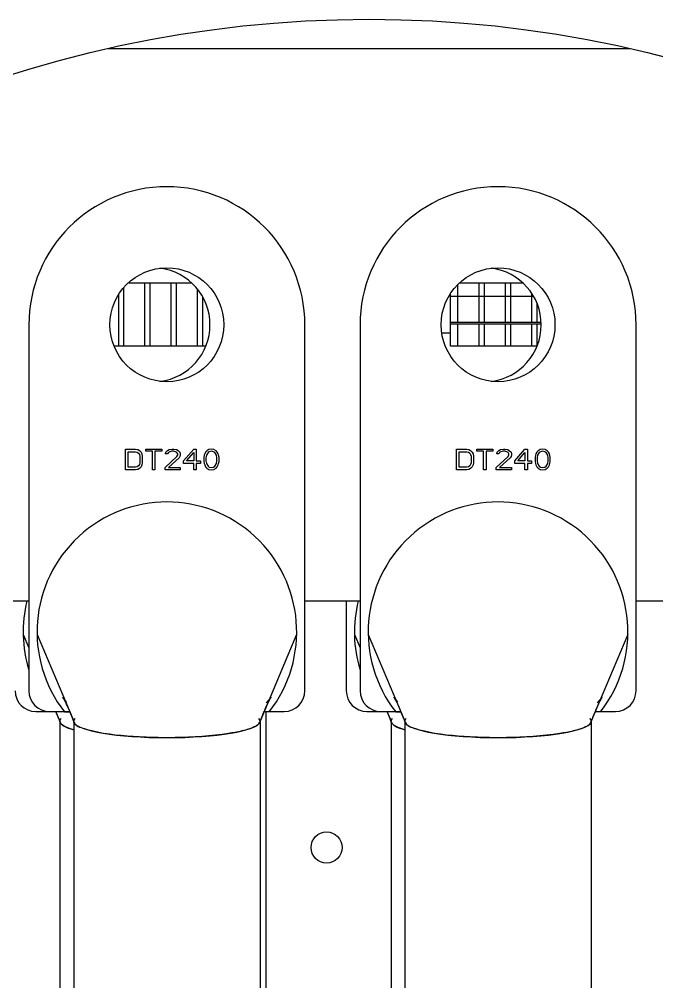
# Model space of a CAD drawing. Extents: x 59521 to 184406, y -1257 to 56672.
# Drawn here: x 80490.8 to 80583.2, y 18407.7 to 18547.1 of the extents above; entities that cross this region are included whole.
import ezdxf

# ---------------------------------------------------------------- set-up
doc = ezdxf.new("R2010")
doc.units = 0
doc.header["$MEASUREMENT"] = 0
doc.layers.get('0').update_dxf_attribs({"linetype": 'CONTINUOUS'})
for name, color, linetype in [('1903-03881_0', 7, 'CONTINUOUS'), ('4215-19912_1_0', 7, 'CONTINUOUS'), ('4217-19512_0', 7, 'CONTINUOUS'), ('BOARD_AA_0', 7, 'CONTINUOUS'), ('DT-240_0', 7, 'CONTINUOUS'), ('EXTRUDED-30363_AA_0', 7, 'CONTINUOUS'), ('EXTRUDED-30740_AA_0', 7, 'CONTINUOUS'), ('EXTRUDED-33424_AA_0', 7, 'CONTINUOUS'), ('EXTRUDED-34208_AA_0', 7, 'CONTINUOUS'), ('EXTRUDED-48547_AA_0', 7, 'CONTINUOUS'), ('EXTRUDED-48924_AA_0', 7, 'CONTINUOUS'), ('EXTRUDED-49668_AA_0', 7, 'CONTINUOUS')]:
    doc.layers.add(name, color=color, linetype=linetype)

# ---------------------------------------------------------------- blocks, each defined once
blk = doc.blocks.new('A$C2059127E')
at = {"color": 87}
blk.add_ellipse((1420.13, 304.92), major_axis=(0, 188.03), ratio=0.950994, dxfattribs=at)
at = {"color": 87, "linetype": 'Continuous'}
for centre in [(1390.85, 391.29), (1438.85, 391.29)]:
    blk.add_ellipse(centre, major_axis=(13.5, 0), ratio=0.176327, start_param=-0.060036, end_param=0.158945, dxfattribs=at)
at = {"layer": '1903-03881_0', "color": 87, "linetype": 'Continuous'}
blk.add_line((1405.25, 328.5), (1405.25, 392.64), dxfattribs=at)
at = {"layer": '4215-19912_1_0', "color": 87, "linetype": 'Continuous'}
blk.add_circle((1414, 373), 2.25, dxfattribs=at)
at = {"layer": '4217-19512_0', "color": 87, "linetype": 'Continuous'}
for p, q in [((1382.33, 488.7), (1457.93, 488.7)), ((1370.85, 408.7), (1362.85, 408.7)), ((1418.85, 408.7), (1410.85, 408.7)), ((1466.85, 408.7), (1458.85, 408.7))]:
    blk.add_line(p, q, dxfattribs=at)
at = {"layer": 'BOARD_AA_0', "color": 87, "linetype": 'Continuous'}
blk.add_line((1431.98, 447.49), (1430.72, 447.49), dxfattribs=at)
at = {"layer": 'DT-240_0', "color": 87, "linetype": 'Continuous'}
for p, q in [((1370.85, 448.7), (1370.85, 395.7)), ((1410.85, 395.7), (1410.85, 448.7)), ((1418.85, 448.7), (1418.85, 395.7)), ((1458.85, 395.7), (1458.85, 448.7)), ((1384.85, 430.7), (1386.32, 430.7)), ((1384.85, 427.7), (1384.85, 430.7)), ((1385.22, 430.32), (1386.32, 430.32)), ((1385.22, 428.08), (1385.22, 430.32)), ((1386.32, 430.7), (1386.62, 430.64)), ((1386.32, 430.32), (1386.56, 430.25)), ((1386.56, 430.25), (1386.74, 430.13)), ((1386.62, 430.64), (1386.87, 430.51)), ((1386.74, 430.13), (1386.87, 429.93)), ((1386.87, 430.51), (1387.11, 430.25)), ((1386.87, 429.93), (1386.93, 429.68)), ((1386.93, 429.68), (1386.93, 428.72)), ((1387.11, 430.25), (1387.23, 430)), ((1387.23, 430), (1387.29, 429.68)), ((1387.29, 429.68), (1387.29, 428.72)), ((1387.78, 430.7), (1390.1, 430.7)), ((1387.78, 430.38), (1387.78, 430.7)), ((1388.76, 430.38), (1387.78, 430.38)), ((1388.76, 427.7), (1388.76, 430.38)), ((1390.1, 430.38), (1389.13, 430.38)), ((1389.13, 430.38), (1389.13, 427.7)), ((1390.1, 430.7), (1390.1, 430.38)), ((1390.59, 428.02), (1392.3, 429.61)), ((1390.65, 430), (1390.71, 430.25)), ((1390.96, 430), (1390.65, 430)), ((1390.71, 430.25), (1390.96, 430.51)), ((1390.96, 430.51), (1391.2, 430.64)), ((1391.08, 430.19), (1390.96, 430)), ((1391.26, 430.32), (1391.08, 430.19)), ((1392.61, 429.42), (1391.08, 428.02)), ((1391.2, 430.64), (1391.63, 430.7)), ((1391.57, 430.38), (1391.26, 430.32)), ((1391.81, 430.38), (1391.57, 430.38)), ((1391.63, 430.7), (1391.87, 430.7)), ((1392.12, 430.32), (1391.81, 430.38)), ((1391.87, 430.7), (1392.24, 430.64)), ((1392.3, 430.19), (1392.12, 430.32)), ((1392.24, 430.64), (1392.48, 430.51)), ((1392.42, 430), (1392.3, 430.19)), ((1392.3, 429.61), (1392.42, 429.87)), ((1392.42, 429.87), (1392.42, 430)), ((1392.48, 430.51), (1392.73, 430.25)), ((1392.73, 429.61), (1392.61, 429.42)), ((1392.73, 430.25), (1392.79, 430)), ((1392.79, 429.87), (1392.73, 429.61)), ((1392.79, 430), (1392.79, 429.87)), ((1393.28, 428.98), (1394.74, 430.7)), ((1393.71, 428.98), (1394.74, 430.19)), ((1394.74, 430.7), (1395.11, 430.7)), ((1394.74, 430.19), (1394.74, 428.98)), ((1395.11, 430.7), (1395.11, 428.98)), ((1396.27, 429.81), (1396.21, 429.49)), ((1396.21, 429.49), (1396.21, 428.91)), ((1396.33, 430), (1396.27, 429.81)), ((1396.45, 430.25), (1396.33, 430)), ((1396.64, 430.44), (1396.45, 430.25)), ((1396.58, 429.81), (1396.52, 429.42)), ((1396.52, 429.42), (1396.52, 428.98)), ((1396.82, 430.19), (1396.58, 429.81)), ((1396.94, 430.64), (1396.64, 430.44)), ((1397, 430.32), (1396.82, 430.19)), ((1397.31, 430.7), (1396.94, 430.64)), ((1397.31, 430.38), (1397, 430.32)), ((1397.68, 430.64), (1397.31, 430.7)), ((1397.62, 430.32), (1397.31, 430.38)), ((1397.8, 430.19), (1397.62, 430.32)), ((1397.98, 430.44), (1397.68, 430.64)), ((1398.04, 429.81), (1397.8, 430.19)), ((1398.16, 430.25), (1397.98, 430.44)), ((1398.1, 429.42), (1398.04, 429.81)), ((1398.1, 428.98), (1398.1, 429.42)), ((1398.29, 430), (1398.16, 430.25)), ((1398.35, 429.81), (1398.29, 430)), ((1398.41, 429.49), (1398.35, 429.81)), ((1398.41, 428.91), (1398.41, 429.49)), ((1432.85, 430.7), (1434.32, 430.7)), ((1432.85, 427.7), (1432.85, 430.7)), ((1433.22, 430.32), (1434.32, 430.32)), ((1433.22, 428.08), (1433.22, 430.32)), ((1434.32, 430.7), (1434.62, 430.64)), ((1434.32, 430.32), (1434.56, 430.25)), ((1434.56, 430.25), (1434.74, 430.13)), ((1434.62, 430.64), (1434.87, 430.51)), ((1434.74, 430.13), (1434.87, 429.93)), ((1434.87, 430.51), (1435.11, 430.25)), ((1434.87, 429.93), (1434.93, 429.68)), ((1434.93, 429.68), (1434.93, 428.72)), ((1435.11, 430.25), (1435.23, 430)), ((1435.23, 430), (1435.29, 429.68)), ((1435.29, 429.68), (1435.29, 428.72)), ((1435.78, 430.7), (1438.1, 430.7)), ((1435.78, 430.38), (1435.78, 430.7)), ((1436.76, 430.38), (1435.78, 430.38)), ((1436.76, 427.7), (1436.76, 430.38)), ((1438.1, 430.38), (1437.13, 430.38)), ((1437.13, 430.38), (1437.13, 427.7)), ((1438.1, 430.7), (1438.1, 430.38)), ((1438.59, 428.02), (1440.3, 429.61)), ((1438.65, 430), (1438.71, 430.25)), ((1438.96, 430), (1438.65, 430)), ((1438.71, 430.25), (1438.96, 430.51)), ((1438.96, 430.51), (1439.2, 430.64)), ((1439.08, 430.19), (1438.96, 430)), ((1439.26, 430.32), (1439.08, 430.19)), ((1440.61, 429.42), (1439.08, 428.02)), ((1439.2, 430.64), (1439.63, 430.7)), ((1439.57, 430.38), (1439.26, 430.32)), ((1439.81, 430.38), (1439.57, 430.38)), ((1439.63, 430.7), (1439.87, 430.7)), ((1440.12, 430.32), (1439.81, 430.38)), ((1439.87, 430.7), (1440.24, 430.64)), ((1440.3, 430.19), (1440.12, 430.32)), ((1440.24, 430.64), (1440.48, 430.51)), ((1440.42, 430), (1440.3, 430.19)), ((1440.3, 429.61), (1440.42, 429.87)), ((1440.42, 429.87), (1440.42, 430)), ((1440.48, 430.51), (1440.73, 430.25)), ((1440.73, 429.61), (1440.61, 429.42)), ((1440.73, 430.25), (1440.79, 430)), ((1440.79, 429.87), (1440.73, 429.61)), ((1440.79, 430), (1440.79, 429.87)), ((1441.28, 428.98), (1442.74, 430.7)), ((1441.71, 428.98), (1442.74, 430.19)), ((1442.74, 430.7), (1443.11, 430.7)), ((1442.74, 430.19), (1442.74, 428.98)), ((1443.11, 430.7), (1443.11, 428.98)), ((1444.27, 429.81), (1444.21, 429.49)), ((1444.21, 429.49), (1444.21, 428.91)), ((1444.33, 430), (1444.27, 429.81)), ((1444.45, 430.25), (1444.33, 430)), ((1444.64, 430.44), (1444.45, 430.25)), ((1444.58, 429.81), (1444.52, 429.42)), ((1444.52, 429.42), (1444.52, 428.98)), ((1444.82, 430.19), (1444.58, 429.81)), ((1444.94, 430.64), (1444.64, 430.44)), ((1445, 430.32), (1444.82, 430.19)), ((1445.31, 430.7), (1444.94, 430.64)), ((1445.31, 430.38), (1445, 430.32)), ((1445.68, 430.64), (1445.31, 430.7)), ((1445.62, 430.32), (1445.31, 430.38)), ((1445.8, 430.19), (1445.62, 430.32)), ((1445.98, 430.44), (1445.68, 430.64)), ((1446.04, 429.81), (1445.8, 430.19)), ((1446.16, 430.25), (1445.98, 430.44)), ((1446.1, 429.42), (1446.04, 429.81)), ((1446.1, 428.98), (1446.1, 429.42)), ((1446.29, 430), (1446.16, 430.25)), ((1446.35, 429.81), (1446.29, 430)), ((1446.41, 429.49), (1446.35, 429.81)), ((1446.41, 428.91), (1446.41, 429.49)), ((1386.32, 428.08), (1385.22, 428.08)), ((1386.56, 428.15), (1386.32, 428.08)), ((1386.74, 428.27), (1386.56, 428.15)), ((1386.87, 428.47), (1386.74, 428.27)), ((1386.93, 428.72), (1386.87, 428.47)), ((1387.11, 428.15), (1386.87, 427.89)), ((1387.23, 428.4), (1387.11, 428.15)), ((1387.29, 428.72), (1387.23, 428.4)), ((1390.59, 427.7), (1390.59, 428.02)), ((1391.08, 428.02), (1392.79, 428.02)), ((1392.79, 428.02), (1392.79, 427.7)), ((1393.28, 428.59), (1393.28, 428.98)), ((1394.74, 428.59), (1393.28, 428.59)), ((1394.74, 428.98), (1393.71, 428.98)), ((1394.74, 427.7), (1394.74, 428.59)), ((1395.11, 428.98), (1395.72, 428.98)), ((1395.72, 428.59), (1395.11, 428.59)), ((1395.11, 428.59), (1395.11, 427.7)), ((1395.72, 428.98), (1395.72, 428.59)), ((1396.21, 428.91), (1396.27, 428.59)), ((1396.27, 428.59), (1396.33, 428.4)), ((1396.33, 428.4), (1396.45, 428.15)), ((1396.45, 428.15), (1396.64, 427.96)), ((1396.52, 428.98), (1396.58, 428.59)), ((1396.58, 428.59), (1396.82, 428.21)), ((1396.64, 427.96), (1396.94, 427.76)), ((1396.82, 428.21), (1397, 428.08)), ((1397, 428.08), (1397.31, 428.02)), ((1397.31, 428.02), (1397.62, 428.08)), ((1397.62, 428.08), (1397.8, 428.21)), ((1397.68, 427.76), (1397.98, 427.96)), ((1397.8, 428.21), (1398.04, 428.59)), ((1397.98, 427.96), (1398.16, 428.15)), ((1398.04, 428.59), (1398.1, 428.98)), ((1398.16, 428.15), (1398.29, 428.4)), ((1398.29, 428.4), (1398.35, 428.59)), ((1398.35, 428.59), (1398.41, 428.91)), ((1434.32, 428.08), (1433.22, 428.08)), ((1434.56, 428.15), (1434.32, 428.08)), ((1434.74, 428.27), (1434.56, 428.15)), ((1434.87, 428.47), (1434.74, 428.27)), ((1434.93, 428.72), (1434.87, 428.47)), ((1435.11, 428.15), (1434.87, 427.89)), ((1435.23, 428.4), (1435.11, 428.15)), ((1435.29, 428.72), (1435.23, 428.4)), ((1438.59, 427.7), (1438.59, 428.02)), ((1439.08, 428.02), (1440.79, 428.02)), ((1440.79, 428.02), (1440.79, 427.7)), ((1441.28, 428.59), (1441.28, 428.98)), ((1442.74, 428.59), (1441.28, 428.59)), ((1442.74, 428.98), (1441.71, 428.98)), ((1442.74, 427.7), (1442.74, 428.59)), ((1443.11, 428.98), (1443.72, 428.98)), ((1443.72, 428.59), (1443.11, 428.59)), ((1443.11, 428.59), (1443.11, 427.7)), ((1443.72, 428.98), (1443.72, 428.59)), ((1444.21, 428.91), (1444.27, 428.59)), ((1444.27, 428.59), (1444.33, 428.4)), ((1444.33, 428.4), (1444.45, 428.15)), ((1444.45, 428.15), (1444.64, 427.96)), ((1444.52, 428.98), (1444.58, 428.59)), ((1444.58, 428.59), (1444.82, 428.21)), ((1444.64, 427.96), (1444.94, 427.76)), ((1444.82, 428.21), (1445, 428.08)), ((1445, 428.08), (1445.31, 428.02)), ((1445.31, 428.02), (1445.62, 428.08)), ((1445.62, 428.08), (1445.8, 428.21)), ((1445.68, 427.76), (1445.98, 427.96)), ((1445.8, 428.21), (1446.04, 428.59)), ((1445.98, 427.96), (1446.16, 428.15)), ((1446.04, 428.59), (1446.1, 428.98)), ((1446.16, 428.15), (1446.29, 428.4)), ((1446.29, 428.4), (1446.35, 428.59)), ((1446.35, 428.59), (1446.41, 428.91)), ((1386.32, 427.7), (1384.85, 427.7)), ((1386.62, 427.76), (1386.32, 427.7)), ((1386.87, 427.89), (1386.62, 427.76)), ((1389.13, 427.7), (1388.76, 427.7)), ((1392.79, 427.7), (1390.59, 427.7)), ((1395.11, 427.7), (1394.74, 427.7)), ((1396.94, 427.76), (1397.31, 427.7)), ((1397.31, 427.7), (1397.68, 427.76)), ((1434.32, 427.7), (1432.85, 427.7)), ((1434.62, 427.76), (1434.32, 427.7)), ((1434.87, 427.89), (1434.62, 427.76)), ((1437.13, 427.7), (1436.76, 427.7)), ((1440.79, 427.7), (1438.59, 427.7)), ((1443.11, 427.7), (1442.74, 427.7)), ((1444.94, 427.76), (1445.31, 427.7)), ((1445.31, 427.7), (1445.68, 427.76)), ((1416.85, 408.7), (1416.85, 395.7)), ((1370.04, 403.83), (1370.85, 401.91)), ((1372.04, 403.83), (1377.35, 391.29)), ((1409.66, 403.83), (1404.35, 391.29)), ((1418.04, 403.83), (1418.85, 401.91)), ((1420.04, 403.83), (1425.35, 391.29)), ((1457.66, 403.83), (1452.35, 391.29)), ((1371.85, 392.7), (1373.85, 392.7)), ((1373.85, 392.7), (1376.73, 392.7)), ((1374.73, 392.75), (1375.35, 391.29)), ((1374.73, 392.75), (1375.07, 391.91)), ((1375.07, 391.91), (1375.38, 391.13)), ((1376.03, 392.63), (1376.73, 392.64)), ((1376.73, 392.75), (1377.07, 391.91)), ((1377.07, 391.91), (1377.38, 391.13)), ((1404.32, 391.13), (1404.64, 391.95)), ((1404.64, 391.95), (1404.97, 392.75)), ((1404.97, 392.7), (1407.85, 392.7)), ((1405.67, 392.63), (1404.97, 392.64)), ((1419.85, 392.7), (1421.85, 392.7)), ((1421.85, 392.7), (1424.73, 392.7)), ((1422.73, 392.75), (1423.35, 391.29)), ((1422.73, 392.75), (1423.07, 391.91)), ((1423.07, 391.91), (1423.38, 391.13)), ((1424.03, 392.63), (1424.73, 392.64)), ((1424.73, 392.75), (1425.07, 391.91)), ((1425.07, 391.91), (1425.38, 391.13)), ((1452.32, 391.13), (1452.64, 391.95)), ((1452.64, 391.95), (1452.97, 392.75)), ((1452.97, 392.7), (1455.85, 392.7)), ((1453.67, 392.63), (1452.97, 392.64)), ((1375.38, 391.13), (1375.35, 391.29)), ((1375.35, 391.21), (1375.35, 332.7)), ((1377.38, 391.13), (1377.35, 391.29)), ((1377.35, 391.21), (1377.35, 332.7)), ((1404.35, 391.29), (1404.32, 391.13)), ((1404.35, 391.21), (1404.35, 332.7)), ((1423.38, 391.13), (1423.35, 391.29)), ((1423.35, 391.21), (1423.35, 332.7)), ((1425.38, 391.13), (1425.35, 391.29)), ((1425.35, 391.21), (1425.35, 332.7)), ((1452.35, 391.29), (1452.32, 391.13)), ((1452.35, 391.21), (1452.35, 332.7))]:
    blk.add_line(p, q, dxfattribs=at)
for points in [[(1375.81, 394.7), (1375.77, 394.76), (1375.79, 394.72), (1375.91, 394.5), (1376.07, 394.19), (1376.26, 393.81), (1376.46, 393.38), (1376.67, 392.9)], [(1376.31, 394.12), (1375.93, 394.55), (1375.81, 394.7)], [(1405.04, 392.91), (1405.25, 393.4), (1405.46, 393.85), (1405.66, 394.25), (1405.82, 394.57), (1405.9, 394.7)], [(1405.9, 394.7), (1405.93, 394.76), (1405.9, 394.72), (1405.67, 394.42), (1405.23, 393.97)], [(1423.81, 394.7), (1423.77, 394.76), (1423.79, 394.72), (1423.91, 394.5), (1424.07, 394.19), (1424.26, 393.81), (1424.46, 393.38), (1424.67, 392.9)], [(1424.31, 394.12), (1423.93, 394.55), (1423.81, 394.7)], [(1453.04, 392.91), (1453.25, 393.4), (1453.46, 393.85), (1453.66, 394.25), (1453.82, 394.57), (1453.9, 394.7)], [(1453.9, 394.7), (1453.93, 394.76), (1453.9, 394.72), (1453.67, 394.42), (1453.23, 393.97)]]:
    blk.add_lwpolyline(points, dxfattribs=at)
for centre in [(1390.85, 448.7), (1438.85, 448.7)]:
    blk.add_circle(centre, 8.25, dxfattribs=at)
for centre, radius, start, end in [((1390.85, 448.7), 20, 0, 180), ((1438.85, 448.7), 20, 0, 180), ((1388.85, 448.7), 8.25, 276.9939, 83.0061), ((1436.85, 448.7), 8.25, 276.9939, 83.0061), ((1390.85, 404.22), 18.82, 321.9783, 218.0217), ((1438.85, 404.22), 18.82, 321.9783, 218.0217), ((1388.85, 404.22), 18.82, 166.2345, 196.925), ((1388.85, 404.22), 18.82, 166.1794, 166.2345), ((1436.85, 404.22), 18.82, 166.2345, 196.925), ((1436.85, 404.22), 18.82, 166.1794, 166.2345), ((1371.85, 395.7), 3, 180, 270), ((1373.85, 395.7), 3, 180, 270), ((1407.85, 395.7), 3, 270, 0), ((1419.85, 395.7), 3, 180, 270), ((1421.85, 395.7), 3, 180, 270), ((1455.85, 395.7), 3, 270, 0), ((1390.85, 465.16), 76.25, 269.0579, 270.9128), ((1438.85, 465.16), 76.25, 269.0579, 270.9128)]:
    blk.add_arc(centre, radius, start, end, dxfattribs=at)
for centre, start_param, end_param in [((1388.85, 391.29), 9.266387, 9.424778), ((1388.85, 391.29), -3.083707, -3.081564), ((1388.85, 391.29), 3.201621, 3.692691), ((1390.85, 391.29), 9.266387, 9.424778), ((1390.85, 391.29), -3.083707, -3.081564), ((1390.85, 391.29), 3.201621, 6.22315), ((1390.85, 391.29), 0, 0.159572), ((1436.85, 391.29), 9.266387, 9.424778), ((1436.85, 391.29), -3.083707, -3.081564), ((1436.85, 391.29), 3.201621, 3.692691), ((1438.85, 391.29), 9.266387, 9.424778), ((1438.85, 391.29), -3.083707, -3.081564), ((1438.85, 391.29), 3.201621, 6.22315), ((1438.85, 391.29), 0, 0.159572)]:
    blk.add_ellipse(centre, major_axis=(13.5, 0), ratio=0.176327, start_param=start_param, end_param=end_param, dxfattribs=at)
for points, knots in [([(1375.35, 391.29), (1375.35, 391.35), (1375.38, 391.49), (1375.47, 391.61), (1375.52, 391.67)], [0, 0, 0, 0, 0.460563, 1, 1, 1, 1]), ([(1376.28, 390.42), (1376.06, 390.52), (1375.72, 390.69), (1375.44, 390.99), (1375.38, 391.13)], [0, 0, 0, 0, 0.59907, 1, 1, 1, 1]), ([(1377.34, 390.04), (1377.15, 390.1), (1376.79, 390.21), (1376.43, 390.35), (1376.28, 390.42)], [0, 0, 0, 0, 0.538393, 1, 1, 1, 1]), ([(1377.35, 391.29), (1377.35, 391.35), (1377.38, 391.49), (1377.47, 391.61), (1377.52, 391.67)], [0, 0, 0, 0, 0.460563, 1, 1, 1, 1]), ([(1379.98, 389.88), (1379.63, 389.96), (1378.76, 390.23), (1377.6, 390.55), (1377.38, 391.13)], [0, 0, 0, 0, 0.364807, 1, 1, 1, 1]), ([(1404.12, 390.85), (1404.01, 390.75), (1403.28, 390.27), (1402.42, 390.04), (1401.72, 389.88)], [0, 0, 0, 0, 0.171584, 1, 1, 1, 1]), ([(1404.32, 391.13), (1404.3, 391.08), (1404.24, 390.98), (1404.16, 390.89), (1404.12, 390.85)], [0, 0, 0, 0, 0.461581, 1, 1, 1, 1]), ([(1423.35, 391.29), (1423.35, 391.35), (1423.38, 391.49), (1423.47, 391.61), (1423.52, 391.67)], [0, 0, 0, 0, 0.460563, 1, 1, 1, 1]), ([(1424.28, 390.42), (1424.06, 390.52), (1423.72, 390.69), (1423.44, 390.99), (1423.38, 391.13)], [0, 0, 0, 0, 0.59907, 1, 1, 1, 1]), ([(1425.34, 390.04), (1425.15, 390.1), (1424.79, 390.21), (1424.43, 390.35), (1424.28, 390.42)], [0, 0, 0, 0, 0.538393, 1, 1, 1, 1]), ([(1425.35, 391.29), (1425.35, 391.35), (1425.38, 391.49), (1425.47, 391.61), (1425.52, 391.67)], [0, 0, 0, 0, 0.460563, 1, 1, 1, 1]), ([(1427.98, 389.88), (1427.63, 389.96), (1426.76, 390.23), (1425.6, 390.55), (1425.38, 391.13)], [0, 0, 0, 0, 0.364807, 1, 1, 1, 1]), ([(1452.12, 390.85), (1452.01, 390.75), (1451.28, 390.27), (1450.42, 390.04), (1449.72, 389.88)], [0, 0, 0, 0, 0.171584, 1, 1, 1, 1]), ([(1452.32, 391.13), (1452.3, 391.08), (1452.24, 390.98), (1452.16, 390.89), (1452.12, 390.85)], [0, 0, 0, 0, 0.461581, 1, 1, 1, 1]), ([(1389.6, 388.92), (1388.67, 388.93), (1385.45, 389.06), (1382.21, 389.34), (1379.98, 389.88)], [0, 0, 0, 0, 0.288047, 1, 1, 1, 1]), ([(1401.72, 389.88), (1401.09, 389.73), (1397.9, 389.14), (1394.65, 388.96), (1392.06, 388.92)], [0, 0, 0, 0, 0.201581, 1, 1, 1, 1]), ([(1437.6, 388.92), (1436.67, 388.93), (1433.45, 389.06), (1430.21, 389.34), (1427.98, 389.88)], [0, 0, 0, 0, 0.288047, 1, 1, 1, 1]), ([(1449.72, 389.88), (1449.09, 389.73), (1445.9, 389.14), (1442.65, 388.96), (1440.06, 388.92)], [0, 0, 0, 0, 0.201581, 1, 1, 1, 1])]:
    blk.add_open_spline(points, degree=3, knots=knots, dxfattribs=at)
at = {"layer": 'EXTRUDED-30363_AA_0', "color": 87, "linetype": 'Continuous'}
for p, q in [((1385.33, 454.79), (1394.37, 454.79)), ((1396.49, 445.59), (1383.21, 445.59))]:
    blk.add_line(p, q, dxfattribs=at)
at = {"layer": 'EXTRUDED-30740_AA_0', "color": 87, "linetype": 'Continuous'}
for p, q in [((1387.68, 454.79), (1388.38, 454.79)), ((1387.68, 445.59), (1387.68, 454.79)), ((1388.38, 454.79), (1388.38, 445.59)), ((1391.49, 454.79), (1392.19, 454.79)), ((1391.49, 445.59), (1391.49, 454.79)), ((1392.19, 454.79), (1392.19, 445.59)), ((1383.87, 445.59), (1383.87, 453.07)), ((1384.57, 454), (1384.57, 445.59)), ((1395.3, 445.59), (1395.3, 453.78)), ((1396, 452.73), (1396, 445.59)), ((1384.57, 445.59), (1383.87, 445.59)), ((1388.38, 445.59), (1387.68, 445.59)), ((1392.19, 445.59), (1391.49, 445.59)), ((1396, 445.59), (1395.3, 445.59))]:
    blk.add_line(p, q, dxfattribs=at)
at = {"layer": 'EXTRUDED-33424_AA_0', "color": 87, "linetype": 'Continuous'}
for p, q in [((1436.13, 454.79), (1436.83, 454.79)), ((1436.13, 449.09), (1436.13, 454.79)), ((1436.83, 454.79), (1436.83, 449.09)), ((1439.94, 454.79), (1440.64, 454.79)), ((1439.94, 449.09), (1439.94, 454.79)), ((1440.64, 454.79), (1440.64, 449.09)), ((1443.75, 449.09), (1443.75, 453.21)), ((1444.45, 451.9), (1444.45, 449.09)), ((1436.13, 445.59), (1436.13, 448.79)), ((1436.83, 448.79), (1436.83, 445.59)), ((1439.94, 445.59), (1439.94, 448.79)), ((1440.64, 448.79), (1440.64, 445.59)), ((1443.75, 445.59), (1443.75, 448.79)), ((1444.45, 448.79), (1444.45, 445.59)), ((1436.83, 445.59), (1436.13, 445.59)), ((1440.64, 445.59), (1439.94, 445.59)), ((1444.45, 445.59), (1443.75, 445.59))]:
    blk.add_line(p, q, dxfattribs=at)
at = {"layer": 'EXTRUDED-34208_AA_0', "color": 87, "linetype": 'Continuous'}
for p, q in [((1432.98, 454.49), (1432.98, 449.09)), ((1431.98, 449.09), (1431.98, 453.26)), ((1431.98, 445.59), (1431.98, 448.79)), ((1432.98, 448.79), (1432.98, 445.59)), ((1432.98, 445.59), (1431.98, 445.59))]:
    blk.add_line(p, q, dxfattribs=at)
at = {"layer": 'EXTRUDED-48547_AA_0', "color": 87, "linetype": 'Continuous'}
for p, q in [((1431.98, 449.09), (1445.06, 449.09)), ((1431.98, 448.79), (1431.98, 449.09)), ((1445.09, 448.79), (1431.98, 448.79))]:
    blk.add_line(p, q, dxfattribs=at)
at = {"layer": 'EXTRUDED-48924_AA_0', "color": 87, "linetype": 'Continuous'}
for p, q in [((1433.33, 454.79), (1442.37, 454.79)), ((1431.98, 452.79), (1431.98, 453.26)), ((1443.97, 452.79), (1431.98, 452.79))]:
    blk.add_line(p, q, dxfattribs=at)
at = {"layer": 'EXTRUDED-49668_AA_0', "color": 87, "linetype": 'Continuous'}
for p, q in [((1433.33, 454.79), (1442.37, 454.79)), ((1431.98, 449.09), (1431.98, 453.26)), ((1431.98, 445.59), (1431.98, 448.79)), ((1444.49, 445.59), (1431.98, 445.59))]:
    blk.add_line(p, q, dxfattribs=at)

msp = doc.modelspace()

# ---------------------------------------------------------------- block references
at = {"color": 3}
msp.add_blockref('A$C2059127E', (79121.361, 18054.172), dxfattribs=at)

doc.saveas('drawing.dxf')
